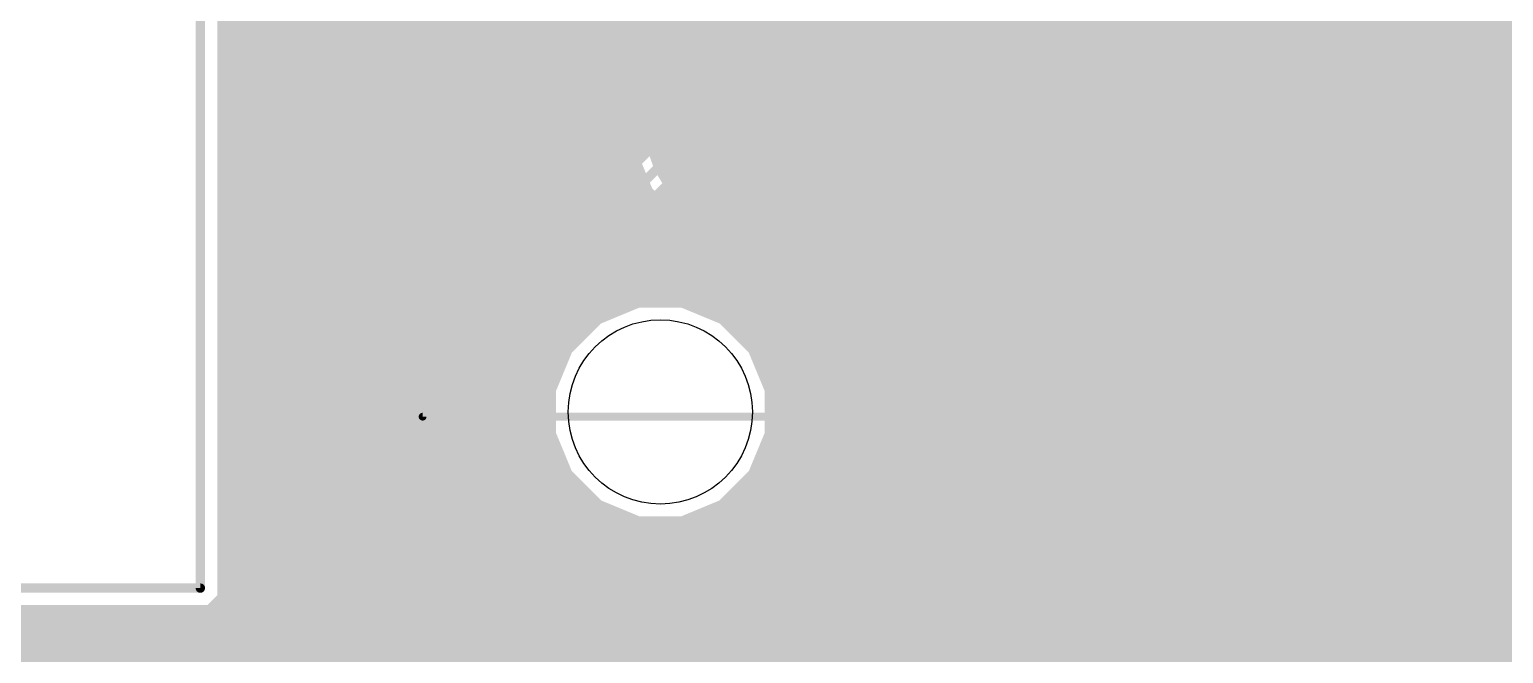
# Model space of a CAD drawing. Extents: x -50 to 50, y 0 to 88.
# Drawn here: x -26.78 to -2.78, y 19.44 to 29.59 of the extents above; entities that cross this region are included whole.
import ezdxf

# ---------------------------------------------------------------- set-up
doc = ezdxf.new("R2010")
doc.units = 0
for name, color, linetype in [('1', 12, 'CONTINUOUS'), ('16', 132, 'CONTINUOUS'), ('20', 31, 'CONTINUOUS'), ('21', 253, 'CONTINUOUS')]:
    doc.layers.add(name, color=color, linetype=linetype)

msp = doc.modelspace()

# ---------------------------------------------------------------- linework, layer by layer
at = {"layer": '1'}
for points, const_width in [([(-23.4738, 20.282), (-23.4738, 65.718)], 0.5), ([(-15.24, 27.94), (-15.24, 39.79)], 3), ([(-17.1424, 39.002), (-17.1424, 27.5616)], 0.5), ([(-13.3376, 28.728), (-13.3376, 38.924)], 0.5), ([(-23.4738, 29.5), (-17.1424, 29.5)], 0.5), ([(-13.3376, 29.5), (9.7196, 29.5)], 0.5), ([(-13.97, 26.67), (-15.24, 27.94)], 3), ([(-23.4738, 29), (-17.1424, 29)], 0.5), ([(-13.3376, 29), (10.2196, 29)], 0.5), ([(-13.182, 28.5724), (-13.3376, 28.728)], 0.5), ([(6.7284, 28.5724), (-13.182, 28.5724)], 0.5), ([(-23.4738, 28.5), (-17.1424, 28.5)], 0.5), ([(-23.4738, 28), (-17.1424, 28)], 0.5), ([(6.35, 26.67), (-13.97, 26.67)], 3), ([(-23.4738, 27.5), (-17.1169, 27.5)], 0.5), ([(-17.1424, 27.5616), (-16.8528, 26.8624)], 0.5), ([(-23.4738, 27), (-16.9098, 27)], 0.5), ([(-16.8528, 26.8624), (-16.3176, 26.3272)], 0.5), ([(-23.4738, 26.5), (-16.4904, 26.5)], 0.5), ([(-16.3176, 26.3272), (-15.0476, 25.0572)], 0.5), ([(-23.4738, 26), (-15.9904, 26)], 0.5), ([(-23.4738, 25.5), (-15.4904, 25.5)], 0.5), ([(-16.8979, 25.318), (-17.6146, 25.0211)], 0.5), ([(-16.1221, 25.318), (-16.8979, 25.318)], 0.5), ([(-15.4054, 25.0211), (-16.1221, 25.318)], 0.5), ([(-23.4738, 25), (-17.6357, 25)], 0.5), ([(-17.6146, 25.0211), (-18.1631, 24.4726)], 0.5), ([(-14.8569, 24.4726), (-15.4054, 25.0211)], 0.5), ([(-15.3843, 25), (-14.9095, 25)], 0.5), ([(-15.0476, 25.0572), (-14.3484, 24.7676)], 0.5), ([(-14.3484, 24.7676), (5.562, 24.7676)], 0.5), ([(-23.4738, 24.5), (-18.1357, 24.5)], 0.5), ([(-18.1631, 24.4726), (-18.46, 23.7559)], 0.5), ([(-14.8843, 24.5), (5.8296, 24.5)], 0.5), ([(-14.56, 23.7559), (-14.8569, 24.4726)], 0.5), ([(-23.4738, 24), (-18.3589, 24)], 0.5), ([(-14.6611, 24), (6.3296, 24)], 0.5), ([(-18.46, 23.7559), (-18.46, 22.9801)], 0.5), ([(-14.56, 22.9801), (-14.56, 23.7559)], 0.5), ([(-23.4738, 23.5), (-18.46, 23.5)], 0.5), ([(-14.56, 23.5), (6.8296, 23.5)], 0.5), ([(-10.5384, 23.4924), (-11.2376, 23.2028)], 0.5), ([(5.4584, 23.4924), (-10.5384, 23.4924)], 0.5), ([(-11.2376, 23.2028), (-11.7728, 22.6676)], 0.5), ([(-23.4738, 23), (-18.46, 23)], 0.5), ([(-18.46, 22.9801), (-18.1631, 22.2634)], 0.5), ([(-14.8569, 22.2634), (-14.56, 22.9801)], 0.5), ([(-14.56, 23), (-11.4404, 23)], 0.5), ([(-10.16, 21.59), (5.08, 21.59)], 3), ([(-11.7728, 22.6676), (-12.0624, 21.9684)], 0.5), ([(-23.4738, 22.5), (-18.2611, 22.5)], 0.5), ([(-14.7589, 22.5), (-11.8422, 22.5)], 0.5), ([(-10.16, 17.78), (-10.16, 21.59)], 2), ([(-18.1631, 22.2634), (-17.6146, 21.7149)], 0.5), ([(-15.4054, 21.7149), (-14.8569, 22.2634)], 0.5), ([(-23.4738, 22), (-17.8997, 22)], 0.5), ([(-15.1203, 22), (-12.0493, 22)], 0.5), ([(-12.0624, 21.9684), (-12.0624, 21.2116)], 0.5), ([(-17.6146, 21.7149), (-16.8979, 21.418)], 0.5), ([(-16.1221, 21.418), (-15.4054, 21.7149)], 0.5), ([(-23.4738, 21.5), (-17.0958, 21.5)], 0.5), ([(-16.8979, 21.418), (-16.1221, 21.418)], 0.5), ([(-15.9242, 21.5), (-12.0624, 21.5)], 0.5), ([(-12.0624, 21.2116), (-11.7728, 20.5124)], 0.5), ([(-23.4738, 21), (-11.9748, 21)], 0.5), ([(-23.4738, 20.5), (-11.7604, 20.5)], 0.5), ([(-11.7728, 20.5124), (-11.5624, 20.302)], 0.5), ([(-23.782, 19.9738), (-23.4738, 20.282)], 0.5), ([(-11.5624, 20.302), (-11.5624, 17.501)], 0.5), ([(-49.4738, 19.9738), (-23.782, 19.9738)], 0.5), ([(-23.7558, 20), (-11.5624, 20)], 0.5), ([(-8.7576, 19.6876), (3.6776, 19.6876)], 0.5), ([(-8.7576, 18.6257), (-8.7576, 19.6876)], 0.5), ([(-49.4738, 19.5), (-11.5624, 19.5)], 0.5), ([(-8.7576, 19.5), (3.6776, 19.5)], 0.5)]:
    msp.add_lwpolyline(points, dxfattribs=dict(at, const_width=const_width))
for points, const_width in [([(-23.4738, 29.625, 1), (-23.4738, 29.375)], 0.25), ([(-17.1424, 29.375, 1), (-17.1424, 29.625)], 0.25), ([(-13.3376, 29.625, 1), (-13.3376, 29.375)], 0.25), ([(-14.7097, 28.4703, 1), (-15.7703, 27.4097)], 1.5), ([(-23.4738, 29.125, 1), (-23.4738, 28.875)], 0.25), ([(-17.1424, 28.875, 1), (-17.1424, 29.125)], 0.25), ([(-13.3376, 29.125, 1), (-13.3376, 28.875)], 0.25), ([(-13.2492, 28.8164, 1), (-13.426, 28.6396)], 0.25), ([(-13.4626, 28.728, 1), (-13.2126, 28.728)], 0.25), ([(-13.182, 28.6974, 1), (-13.182, 28.4474)], 0.25), ([(-23.4738, 28.625, 1), (-23.4738, 28.375)], 0.25), ([(-17.1424, 28.375, 1), (-17.1424, 28.625)], 0.25), ([(-15.99, 27.94, 1), (-14.49, 27.94)], 1.5), ([(-13.2704, 28.484, 1), (-13.0936, 28.6608)], 0.25), ([(-23.4738, 28.125, 1), (-23.4738, 27.875)], 0.25), ([(-17.1424, 27.875, 1), (-17.1424, 28.125)], 0.25), ([(-13.97, 27.42, 1), (-13.97, 25.92)], 1.5), ([(-14.5003, 26.1397, 1), (-13.4397, 27.2003)], 1.5), ([(-23.4738, 27.625, 1), (-23.4738, 27.375)], 0.25), ([(-17.0269, 27.6094, 1), (-17.2579, 27.5138)], 0.25), ([(-17.2674, 27.5616, 1), (-17.0174, 27.5616)], 0.25), ([(-17.1169, 27.375, 1), (-17.1169, 27.625)], 0.25), ([(-23.4738, 27.125, 1), (-23.4738, 26.875)], 0.25), ([(-16.9098, 26.875, 1), (-16.9098, 27.125)], 0.25), ([(-16.7644, 26.9508, 1), (-16.9412, 26.774)], 0.25), ([(-16.9683, 26.8145, 1), (-16.7373, 26.9102)], 0.25), ([(-23.4738, 26.625, 1), (-23.4738, 26.375)], 0.25), ([(-16.4904, 26.375, 1), (-16.4904, 26.625)], 0.25), ([(-16.2292, 26.4156, 1), (-16.406, 26.2388)], 0.25), ([(-16.406, 26.2388, 1), (-16.2292, 26.4156)], 0.25), ([(-23.4738, 26.125, 1), (-23.4738, 25.875)], 0.25), ([(-15.9904, 25.875, 1), (-15.9904, 26.125)], 0.25), ([(-23.4738, 25.625, 1), (-23.4738, 25.375)], 0.25), ([(-15.4904, 25.375, 1), (-15.4904, 25.625)], 0.25), ([(-16.8979, 25.443, 1), (-16.8979, 25.193)], 0.25), ([(-16.85, 25.2025, 1), (-16.9457, 25.4335)], 0.25), ([(-16.0743, 25.4335, 1), (-16.17, 25.2025)], 0.25), ([(-16.1221, 25.193, 1), (-16.1221, 25.443)], 0.25), ([(-23.4738, 25.125, 1), (-23.4738, 24.875)], 0.25), ([(-17.6624, 25.1366, 1), (-17.5667, 24.9056)], 0.25), ([(-17.5262, 24.9327, 1), (-17.703, 25.1095)], 0.25), ([(-17.6357, 24.875, 1), (-17.6357, 25.125)], 0.25), ([(-15.317, 25.1095, 1), (-15.4938, 24.9327)], 0.25), ([(-15.3843, 25.125, 1), (-15.3843, 24.875)], 0.25), ([(-15.4532, 24.9056, 1), (-15.3576, 25.1366)], 0.25), ([(-14.9998, 25.1727, 1), (-15.0955, 24.9417)], 0.25), ([(-15.136, 24.9688, 1), (-14.9592, 25.1456)], 0.25), ([(-14.9095, 24.875, 1), (-14.9095, 25.125)], 0.25), ([(-14.3484, 24.8926, 1), (-14.3484, 24.6426)], 0.25), ([(-14.3962, 24.6521, 1), (-14.3006, 24.8831)], 0.25), ([(-23.4738, 24.625, 1), (-23.4738, 24.375)], 0.25), ([(-18.0476, 24.4247, 1), (-18.2786, 24.5204)], 0.25), ([(-18.1357, 24.375, 1), (-18.1357, 24.625)], 0.25), ([(-14.8843, 24.625, 1), (-14.8843, 24.375)], 0.25), ([(-14.7414, 24.5204, 1), (-14.9724, 24.4247)], 0.25), ([(-18.2515, 24.561, 1), (-18.0747, 24.3842)], 0.25), ([(-14.9453, 24.3842, 1), (-14.7685, 24.561)], 0.25), ([(-23.4738, 24.125, 1), (-23.4738, 23.875)], 0.25), ([(-18.3589, 23.875, 1), (-18.3589, 24.125)], 0.25), ([(-14.6611, 24.125, 1), (-14.6611, 23.875)], 0.25), ([(-18.335, 23.7559, 1), (-18.585, 23.7559)], 0.25), ([(-14.435, 23.7559, 1), (-14.685, 23.7559)], 0.25), ([(-18.5755, 23.8037, 1), (-18.3445, 23.708)], 0.25), ([(-14.6755, 23.708, 1), (-14.4445, 23.8037)], 0.25), ([(-23.4738, 23.625, 1), (-23.4738, 23.375)], 0.25), ([(-18.46, 23.375, 1), (-18.46, 23.625)], 0.25), ([(-14.56, 23.625, 1), (-14.56, 23.375)], 0.25), ([(-10.5384, 23.6174, 1), (-10.5384, 23.3674)], 0.25), ([(-10.4906, 23.3769, 1), (-10.5862, 23.6079)], 0.25), ([(-11.2855, 23.3183, 1), (-11.1898, 23.0873)], 0.25), ([(-11.1492, 23.1144, 1), (-11.326, 23.2912)], 0.25), ([(-23.4738, 23.125, 1), (-23.4738, 22.875)], 0.25), ([(-18.3445, 23.028, 1), (-18.5755, 22.9323)], 0.25), ([(-18.585, 22.9801, 1), (-18.335, 22.9801)], 0.25), ([(-18.46, 22.875, 1), (-18.46, 23.125)], 0.25), ([(-14.56, 23.125, 1), (-14.56, 22.875)], 0.25), ([(-14.685, 22.9801, 1), (-14.435, 22.9801)], 0.25), ([(-14.4445, 22.9323, 1), (-14.6755, 23.028)], 0.25), ([(-10.16, 22.34, 1), (-10.16, 20.84)], 1.5), ([(-11.4404, 22.875, 1), (-11.4404, 23.125)], 0.25), ([(-11.8612, 22.756, 1), (-11.6844, 22.5792)], 0.25), ([(-11.6573, 22.6198, 1), (-11.8883, 22.7155)], 0.25), ([(-23.4738, 22.625, 1), (-23.4738, 22.375)], 0.25), ([(-18.2611, 22.375, 1), (-18.2611, 22.625)], 0.25), ([(-14.7589, 22.625, 1), (-14.7589, 22.375)], 0.25), ([(-11.8422, 22.375, 1), (-11.8422, 22.625)], 0.25), ([(-9.66, 21.59, 1), (-10.66, 21.59)], 1), ([(-18.0747, 22.3518, 1), (-18.2515, 22.175)], 0.25), ([(-18.2786, 22.2156, 1), (-18.0476, 22.3112)], 0.25), ([(-14.9724, 22.3112, 1), (-14.7414, 22.2156)], 0.25), ([(-14.7685, 22.175, 1), (-14.9453, 22.3518)], 0.25), ([(-23.4738, 22.125, 1), (-23.4738, 21.875)], 0.25), ([(-17.8997, 21.875, 1), (-17.8997, 22.125)], 0.25), ([(-15.1203, 22.125, 1), (-15.1203, 21.875)], 0.25), ([(-11.9374, 21.9684, 1), (-12.1874, 21.9684)], 0.25), ([(-12.1779, 22.0162, 1), (-11.9469, 21.9206)], 0.25), ([(-12.0493, 21.875, 1), (-12.0493, 22.125)], 0.25), ([(-17.5667, 21.8304, 1), (-17.6624, 21.5994)], 0.25), ([(-17.703, 21.6265, 1), (-17.5262, 21.8033)], 0.25), ([(-15.4938, 21.8033, 1), (-15.317, 21.6265)], 0.25), ([(-15.3576, 21.5994, 1), (-15.4532, 21.8304)], 0.25), ([(-23.4738, 21.625, 1), (-23.4738, 21.375)], 0.25), ([(-17.0958, 21.375, 1), (-17.0958, 21.625)], 0.25), ([(-16.8979, 21.543, 1), (-16.8979, 21.293)], 0.25), ([(-16.9457, 21.3025, 1), (-16.85, 21.5335)], 0.25), ([(-16.17, 21.5335, 1), (-16.0743, 21.3025)], 0.25), ([(-16.1221, 21.293, 1), (-16.1221, 21.543)], 0.25), ([(-15.9242, 21.625, 1), (-15.9242, 21.375)], 0.25), ([(-12.0624, 21.375, 1), (-12.0624, 21.625)], 0.25), ([(-11.9469, 21.2594, 1), (-12.1779, 21.1638)], 0.25), ([(-23.4738, 21.125, 1), (-23.4738, 20.875)], 0.25), ([(-12.1874, 21.2116, 1), (-11.9374, 21.2116)], 0.25), ([(-11.9748, 20.875, 1), (-11.9748, 21.125)], 0.25), ([(-23.4738, 20.625, 1), (-23.4738, 20.375)], 0.25), ([(-11.6844, 20.6008, 1), (-11.8612, 20.424)], 0.25), ([(-11.8883, 20.4645, 1), (-11.6573, 20.5602)], 0.25), ([(-11.7604, 20.375, 1), (-11.7604, 20.625)], 0.25), ([(-23.5988, 20.282, 1), (-23.3488, 20.282)], 0.25), ([(-23.3854, 20.1936, 1), (-23.5622, 20.3704)], 0.25), ([(-11.4374, 20.302, 1), (-11.6874, 20.302)], 0.25), ([(-11.6508, 20.2136, 1), (-11.474, 20.3904)], 0.25), ([(-23.8704, 20.0622, 1), (-23.6936, 19.8854)], 0.25), ([(-23.7558, 20.125, 1), (-23.7558, 19.875)], 0.25), ([(-23.782, 19.8488, 1), (-23.782, 20.0988)], 0.25), ([(-11.5624, 19.875, 1), (-11.5624, 20.125)], 0.25), ([(-8.7576, 19.8126, 1), (-8.7576, 19.5626)], 0.25), ([(-8.6326, 19.6876, 1), (-8.8826, 19.6876)], 0.25), ([(-11.5624, 19.375, 1), (-11.5624, 19.625)], 0.25), ([(-8.7576, 19.625, 1), (-8.7576, 19.375)], 0.25)]:
    msp.add_lwpolyline(points, format="xyb", dxfattribs=dict(at, const_width=const_width))
at = {"layer": '16'}
for points, const_width in [([(-23.4738, 21.0942), (-23.4738, 65.718)], 0.5), ([(-5.1816, 37.338), (-5.1816, 17.8308)], 0.1524), ([(-10.2322, 34.3358), (-23.4738, 21.0942)], 0.5), ([(-9.7536, 34.1376), (-26.67, 17.2212)], 0.1524), ([(-26.1914, 17.023), (-9.5554, 33.659)], 0.5), ([(-23.4738, 29.5), (-15.068, 29.5)], 0.5), ([(-13.7144, 29.5), (15.2186, 29.5)], 0.5), ([(-23.4738, 29), (-15.568, 29)], 0.5), ([(-14.2144, 29), (15.2186, 29)], 0.5), ([(-23.4738, 28.5), (-16.068, 28.5)], 0.5), ([(-14.7144, 28.5), (15.2186, 28.5)], 0.5), ([(-23.4738, 28), (-16.568, 28)], 0.5), ([(-15.2144, 28), (15.2186, 28)], 0.5), ([(-23.4738, 27.5), (-17.068, 27.5)], 0.5), ([(-15.7144, 27.5), (15.2186, 27.5)], 0.5), ([(-23.4738, 27), (-17.568, 27)], 0.5), ([(-16.2144, 27), (15.2186, 27)], 0.5), ([(-23.4738, 26.5), (-18.068, 26.5)], 0.5), ([(-16.7144, 26.5), (15.2186, 26.5)], 0.5), ([(-23.4738, 26), (-18.568, 26)], 0.5), ([(-17.2144, 26), (15.2186, 26)], 0.5), ([(-23.4738, 25.5), (-19.068, 25.5)], 0.5), ([(-17.7144, 25.5), (13.2813, 25.5)], 0.5), ([(-16.8979, 25.318), (-17.6146, 25.0211)], 0.5), ([(-16.1221, 25.318), (-16.8979, 25.318)], 0.5), ([(-15.4054, 25.0211), (-16.1221, 25.318)], 0.5), ([(-23.4738, 25), (-19.568, 25)], 0.5), ([(-18.2144, 25), (-17.6357, 25)], 0.5), ([(-17.6146, 25.0211), (-18.1631, 24.4726)], 0.5), ([(-14.8569, 24.4726), (-15.4054, 25.0211)], 0.5), ([(-15.3843, 25), (12.4633, 25)], 0.5), ([(-23.4738, 24.5), (-20.068, 24.5)], 0.5), ([(-18.7144, 24.5), (-18.1357, 24.5)], 0.5), ([(-18.1631, 24.4726), (-18.46, 23.7559)], 0.5), ([(-14.8843, 24.5), (12.096, 24.5)], 0.5), ([(-14.56, 23.7559), (-14.8569, 24.4726)], 0.5), ([(-23.4738, 24), (-20.568, 24)], 0.5), ([(-19.2144, 24), (-18.3589, 24)], 0.5), ([(-14.6611, 24), (11.893, 24)], 0.5), ([(-18.46, 23.7559), (-18.46, 22.9801)], 0.5), ([(-14.56, 22.9801), (-14.56, 23.7559)], 0.5), ([(-23.4738, 23.5), (-21.068, 23.5)], 0.5), ([(-19.7144, 23.5), (-18.46, 23.5)], 0.5), ([(-14.56, 23.5), (11.893, 23.5)], 0.5), ([(-23.4738, 23), (-21.568, 23)], 0.5), ([(-20.2144, 23), (-18.46, 23)], 0.5), ([(-18.46, 22.9801), (-18.1631, 22.2634)], 0.5), ([(-14.8569, 22.2634), (-14.56, 22.9801)], 0.5), ([(-14.56, 23), (11.99, 23)], 0.5), ([(-23.4738, 22.5), (-22.068, 22.5)], 0.5), ([(-20.7144, 22.5), (-18.2611, 22.5)], 0.5), ([(-14.7589, 22.5), (12.2073, 22.5)], 0.5), ([(-18.1631, 22.2634), (-17.6146, 21.7149)], 0.5), ([(-15.4054, 21.7149), (-14.8569, 22.2634)], 0.5), ([(-23.4738, 22), (-22.568, 22)], 0.5), ([(-21.2144, 22), (-17.8997, 22)], 0.5), ([(-15.1203, 22), (12.7073, 22)], 0.5), ([(-17.6146, 21.7149), (-16.8979, 21.418)], 0.5), ([(-16.1221, 21.418), (-15.4054, 21.7149)], 0.5), ([(-23.4738, 21.5), (-23.068, 21.5)], 0.5), ([(-21.7144, 21.5), (-17.0958, 21.5)], 0.5), ([(-16.8979, 21.418), (-16.1221, 21.418)], 0.5), ([(-15.9242, 21.5), (15.2186, 21.5)], 0.5), ([(-22.2144, 21), (15.2186, 21)], 0.5), ([(-22.7144, 20.5), (15.2186, 20.5)], 0.5), ([(-49.4738, 19.9738), (-24.5942, 19.9738)], 0.5), ([(-24.5942, 19.9738), (-27.1486, 17.4194)], 0.5), ([(-23.2144, 20), (15.2186, 20)], 0.5), ([(-49.4738, 19.5), (-25.068, 19.5)], 0.5), ([(-23.7144, 19.5), (15.2186, 19.5)], 0.5)]:
    msp.add_lwpolyline(points, dxfattribs=dict(at, const_width=const_width))
at = {"layer": '16', "const_width": 0.25}
for points in [[(-23.4738, 29.625, 1), (-23.4738, 29.375)], [(-15.068, 29.375, 1), (-15.068, 29.625)], [(-13.7144, 29.625, 1), (-13.7144, 29.375)], [(-23.4738, 29.125, 1), (-23.4738, 28.875)], [(-15.568, 28.875, 1), (-15.568, 29.125)], [(-14.2144, 29.125, 1), (-14.2144, 28.875)], [(-23.4738, 28.625, 1), (-23.4738, 28.375)], [(-16.068, 28.375, 1), (-16.068, 28.625)], [(-14.7144, 28.625, 1), (-14.7144, 28.375)], [(-23.4738, 28.125, 1), (-23.4738, 27.875)], [(-16.568, 27.875, 1), (-16.568, 28.125)], [(-15.2144, 28.125, 1), (-15.2144, 27.875)], [(-23.4738, 27.625, 1), (-23.4738, 27.375)], [(-17.068, 27.375, 1), (-17.068, 27.625)], [(-15.7144, 27.625, 1), (-15.7144, 27.375)], [(-23.4738, 27.125, 1), (-23.4738, 26.875)], [(-17.568, 26.875, 1), (-17.568, 27.125)], [(-16.2144, 27.125, 1), (-16.2144, 26.875)], [(-23.4738, 26.625, 1), (-23.4738, 26.375)], [(-18.068, 26.375, 1), (-18.068, 26.625)], [(-16.7144, 26.625, 1), (-16.7144, 26.375)], [(-23.4738, 26.125, 1), (-23.4738, 25.875)], [(-18.568, 25.875, 1), (-18.568, 26.125)], [(-17.2144, 26.125, 1), (-17.2144, 25.875)], [(-23.4738, 25.625, 1), (-23.4738, 25.375)], [(-19.068, 25.375, 1), (-19.068, 25.625)], [(-17.7144, 25.625, 1), (-17.7144, 25.375)], [(-16.8979, 25.443, 1), (-16.8979, 25.193)], [(-16.85, 25.2025, 1), (-16.9457, 25.4335)], [(-16.0743, 25.4335, 1), (-16.17, 25.2025)], [(-16.1221, 25.193, 1), (-16.1221, 25.443)], [(-23.4738, 25.125, 1), (-23.4738, 24.875)], [(-19.568, 24.875, 1), (-19.568, 25.125)], [(-18.2144, 25.125, 1), (-18.2144, 24.875)], [(-17.6624, 25.1366, 1), (-17.5667, 24.9056)], [(-17.5262, 24.9327, 1), (-17.703, 25.1095)], [(-17.6357, 24.875, 1), (-17.6357, 25.125)], [(-15.317, 25.1095, 1), (-15.4938, 24.9327)], [(-15.3843, 25.125, 1), (-15.3843, 24.875)], [(-15.4532, 24.9056, 1), (-15.3576, 25.1366)], [(-23.4738, 24.625, 1), (-23.4738, 24.375)], [(-20.068, 24.375, 1), (-20.068, 24.625)], [(-18.7144, 24.625, 1), (-18.7144, 24.375)], [(-18.0476, 24.4247, 1), (-18.2786, 24.5204)], [(-18.1357, 24.375, 1), (-18.1357, 24.625)], [(-14.8843, 24.625, 1), (-14.8843, 24.375)], [(-14.7414, 24.5204, 1), (-14.9724, 24.4247)], [(-18.2515, 24.561, 1), (-18.0747, 24.3842)], [(-14.9453, 24.3842, 1), (-14.7685, 24.561)], [(-23.4738, 24.125, 1), (-23.4738, 23.875)], [(-20.568, 23.875, 1), (-20.568, 24.125)], [(-19.2144, 24.125, 1), (-19.2144, 23.875)], [(-18.3589, 23.875, 1), (-18.3589, 24.125)], [(-14.6611, 24.125, 1), (-14.6611, 23.875)], [(-18.335, 23.7559, 1), (-18.585, 23.7559)], [(-14.435, 23.7559, 1), (-14.685, 23.7559)], [(-18.5755, 23.8037, 1), (-18.3445, 23.708)], [(-14.6755, 23.708, 1), (-14.4445, 23.8037)], [(-23.4738, 23.625, 1), (-23.4738, 23.375)], [(-21.068, 23.375, 1), (-21.068, 23.625)], [(-19.7144, 23.625, 1), (-19.7144, 23.375)], [(-18.46, 23.375, 1), (-18.46, 23.625)], [(-14.56, 23.625, 1), (-14.56, 23.375)], [(-23.4738, 23.125, 1), (-23.4738, 22.875)], [(-21.568, 22.875, 1), (-21.568, 23.125)], [(-20.2144, 23.125, 1), (-20.2144, 22.875)], [(-18.3445, 23.028, 1), (-18.5755, 22.9323)], [(-18.585, 22.9801, 1), (-18.335, 22.9801)], [(-18.46, 22.875, 1), (-18.46, 23.125)], [(-14.56, 23.125, 1), (-14.56, 22.875)], [(-14.685, 22.9801, 1), (-14.435, 22.9801)], [(-14.4445, 22.9323, 1), (-14.6755, 23.028)], [(-23.4738, 22.625, 1), (-23.4738, 22.375)], [(-22.068, 22.375, 1), (-22.068, 22.625)], [(-20.7144, 22.625, 1), (-20.7144, 22.375)], [(-18.2611, 22.375, 1), (-18.2611, 22.625)], [(-14.7589, 22.625, 1), (-14.7589, 22.375)], [(-18.0747, 22.3518, 1), (-18.2515, 22.175)], [(-18.2786, 22.2156, 1), (-18.0476, 22.3112)], [(-14.9724, 22.3112, 1), (-14.7414, 22.2156)], [(-14.7685, 22.175, 1), (-14.9453, 22.3518)], [(-23.4738, 22.125, 1), (-23.4738, 21.875)], [(-22.568, 21.875, 1), (-22.568, 22.125)], [(-21.2144, 22.125, 1), (-21.2144, 21.875)], [(-17.8997, 21.875, 1), (-17.8997, 22.125)], [(-15.1203, 22.125, 1), (-15.1203, 21.875)], [(-17.5667, 21.8304, 1), (-17.6624, 21.5994)], [(-17.703, 21.6265, 1), (-17.5262, 21.8033)], [(-15.4938, 21.8033, 1), (-15.317, 21.6265)], [(-15.3576, 21.5994, 1), (-15.4532, 21.8304)], [(-23.4738, 21.625, 1), (-23.4738, 21.375)], [(-23.068, 21.375, 1), (-23.068, 21.625)], [(-21.7144, 21.625, 1), (-21.7144, 21.375)], [(-17.0958, 21.375, 1), (-17.0958, 21.625)], [(-16.8979, 21.543, 1), (-16.8979, 21.293)], [(-16.9457, 21.3025, 1), (-16.85, 21.5335)], [(-16.17, 21.5335, 1), (-16.0743, 21.3025)], [(-16.1221, 21.293, 1), (-16.1221, 21.543)], [(-15.9242, 21.625, 1), (-15.9242, 21.375)], [(-23.5622, 21.1826, 1), (-23.3854, 21.0058)], [(-23.5988, 21.0942, 1), (-23.3488, 21.0942)], [(-22.2144, 21.125, 1), (-22.2144, 20.875)], [(-22.7144, 20.625, 1), (-22.7144, 20.375)], [(-24.5058, 19.8854, 1), (-24.6826, 20.0622)], [(-24.5942, 19.8488, 1), (-24.5942, 20.0988)], [(-23.2144, 20.125, 1), (-23.2144, 19.875)], [(-25.068, 19.375, 1), (-25.068, 19.625)], [(-23.7144, 19.625, 1), (-23.7144, 19.375)]]:
    msp.add_lwpolyline(points, format="xyb", dxfattribs=at)
at = {"layer": '20', "const_width": 0.1524}
for points in [[(-24, 65.5), (-24, 20.5)], [(-24, 20.5), (-50, 20.5)]]:
    msp.add_lwpolyline(points, dxfattribs=at)
at = {"layer": '20', "const_width": 0.0762}
for points in [[(-24.0381, 20.5, 1), (-23.9619, 20.5)], [(-24, 20.4619, 1), (-24, 20.5381)]]:
    msp.add_lwpolyline(points, format="xyb", dxfattribs=at)
at = {"layer": '20'}
msp.add_circle((-16.51, 23.368), 1.5, dxfattribs=at)
at = {"layer": '21', "const_width": 0.127}
for points in [[(-20.381, 49.791), (-20.381, 23.291)], [(-20.381, 23.291), (19.619, 23.291)]]:
    msp.add_lwpolyline(points, dxfattribs=at)
at = {"layer": '21', "const_width": 0.0635}
for points in [[(-20.381, 23.3227, 1), (-20.381, 23.2593)], [(-20.4127, 23.291, 1), (-20.3493, 23.291)]]:
    msp.add_lwpolyline(points, format="xyb", dxfattribs=at)

doc.saveas('drawing.dxf')
